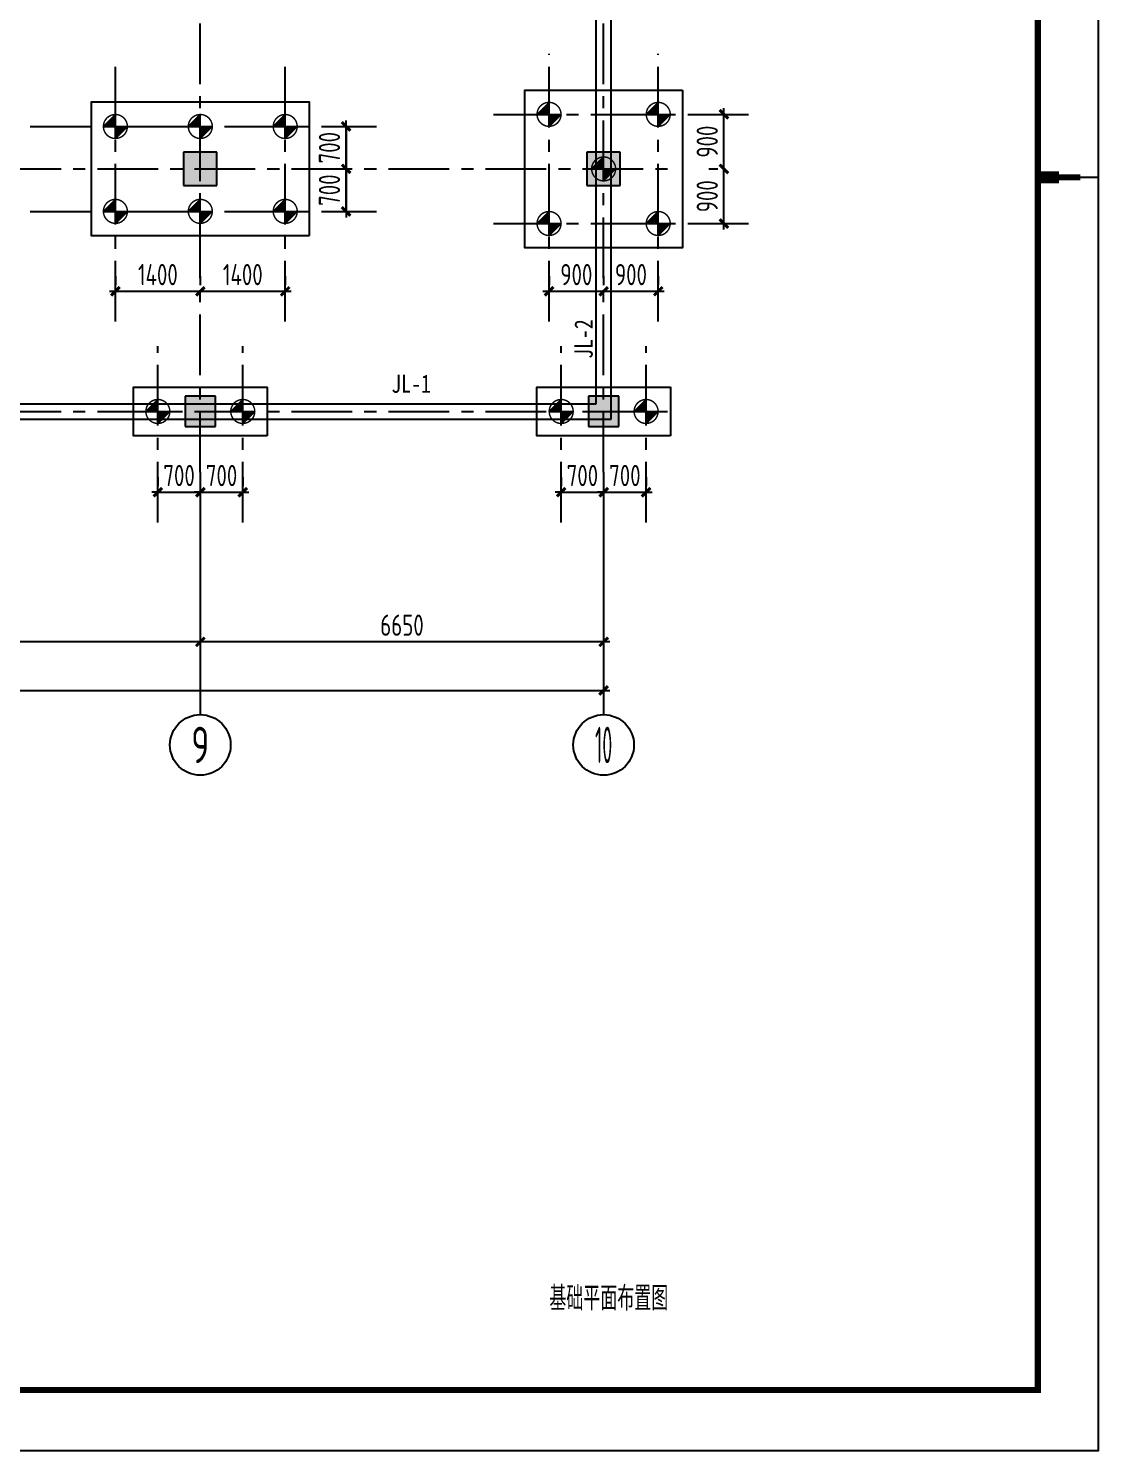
# Model space of a CAD drawing. Extents: x 665703 to 1047784, y -160603 to 92239.
# Drawn here: x 710755 to 728415, y 50222 to 73676 of the extents above; entities that cross this region are included whole.
import ezdxf
from ezdxf.enums import TextEntityAlignment as Align

# ---------------------------------------------------------------- set-up
doc = ezdxf.new("R2010")
doc.units = 0
doc.header["$LTSCALE"] = 800
doc.linetypes.add('CENTER', pattern=[2, 1.25, -0.25, 0.25, -0.25])
doc.layers.get('0').update_dxf_attribs({"linetype": 'CONTINUOUS'})
doc.layers.get('Defpoints').update_dxf_attribs({"linetype": 'CONTINUOUS'})
for name, color, linetype in [('AXIS', 4, 'CENTER'), ('DIM', 2, 'CONTINUOUS'), ('DIM1', 4, 'CONTINUOUS'), ('GPSCOMMON', 7, 'CONTINUOUS'), ('NUM', 7, 'CONTINUOUS'), ('TK', 7, 'CONTINUOUS'), ('ZW', 233, 'CONTINUOUS'), ('柱', 2, 'CONTINUOUS'), ('梁__实线', 4, 'CONTINUOUS')]:
    doc.layers.add(name, color=color, linetype=linetype)
doc.styles.add('title1', font='SIMHEI.TTF', dxfattribs={"width": 0.8})
doc.styles.add('TSSD_Axis', font='tssdeng.shx', dxfattribs={"width": 0.7, "bigfont": 'tssdchn.shx'})
doc.styles.add('TSSD_Dimension', font='Tssdeng.shx', dxfattribs={"width": 0.75, "bigfont": 'hztxt.shx'})
doc.dimstyles.new('TSSD_100_100', dxfattribs={"dimtxt": 350, "dimasz": 100, "dimexe": 100, "dimexo": 250, "dimgap": 100, "dimtad": 1, "dimdec": 0, "dimzin": 0, "dimdsep": 46, "dimtxsty": 'TSSD_Dimension', "dimblk": 'ARCHTICK', "dimcen": 0, "dimdle": 100, "dimclrt": 7, "dimadec": 0, "dimazin": 0, "dimtfac": 1, "dimtdec": 0, "dimtix": 1, "dimtmove": 2, "dimatfit": 3, "dimldrblk": 'ARCHTICK', "dimfxl": 0, "dimtolj": 1, "dimtzin": 0, "dimarcsym": 0})

# ---------------------------------------------------------------- blocks, each defined once
blk = doc.blocks.new('ts_axno')
at = {"color": 0, "linetype": 'ByBlock', "lineweight": -2}
blk.add_circle((0, 0), 0.5, dxfattribs=at)
at = {"color": 0, "linetype": 'ByBlock', "lineweight": -2, "style": 'TSSD_Axis', "width": 0.7}
blk.add_attdef('A', text='', height=0.6, dxfattribs=at).set_placement((0, 0), align=Align.MIDDLE_CENTER)
blk = doc.blocks.new('_ArchTick')
at = {"color": 0, "const_width": 0.5}
blk.add_lwpolyline([(-0.71, -0.71), (0.71, 0.71)], dxfattribs=at)
blk = doc.blocks.new('*D1168')
at = {"layer": 'Defpoints', "color": 0, "transparency": 16777216}
for p in [(713589, 66359), (720239, 66359), (713589, 63559)]:
    blk.add_point(p, dxfattribs=at)
at = {"layer": 'DIM', "color": 0, "lineweight": -2, "transparency": 16777216}
for p, q in [((713589, 66109), (713589, 63459)), ((720239, 66109), (720239, 63459)), ((720339, 63559), (713489, 63559))]:
    blk.add_line(p, q, dxfattribs=at)
at = {"layer": 'DIM', "color": 0, "lineweight": -2, "transparency": 16777216, "xscale": 100, "yscale": 100, "zscale": 100, "rotation": 180}
blk.add_blockref('_ArchTick', (713589, 63559), dxfattribs=at)
at = {"layer": 'DIM', "color": 0, "lineweight": -2, "transparency": 16777216, "xscale": 100, "yscale": 100, "zscale": 100}
blk.add_blockref('_ArchTick', (720239, 63559), dxfattribs=at)
at = {"layer": 'DIM', "color": 7, "transparency": 16777216, "insert": (716914, 63834), "char_height": 350, "attachment_point": 5, "style": 'TSSD_Dimension'}
blk.add_mtext('\\A1;6650', dxfattribs=at)
blk = doc.blocks.new('*D1183')
at = {"layer": 'Defpoints', "color": 0, "transparency": 16777216}
for p in [(706939, 66359), (713589, 66359), (706939, 63559)]:
    blk.add_point(p, dxfattribs=at)
at = {"layer": 'DIM', "color": 0, "lineweight": -2, "transparency": 16777216}
for p, q in [((706939, 66109), (706939, 63459)), ((713589, 66109), (713589, 63459)), ((713689, 63559), (706839, 63559))]:
    blk.add_line(p, q, dxfattribs=at)
at = {"layer": 'DIM', "color": 0, "lineweight": -2, "transparency": 16777216, "xscale": 100, "yscale": 100, "zscale": 100, "rotation": 180}
blk.add_blockref('_ArchTick', (706939, 63559), dxfattribs=at)
at = {"layer": 'DIM', "color": 0, "lineweight": -2, "transparency": 16777216, "xscale": 100, "yscale": 100, "zscale": 100}
blk.add_blockref('_ArchTick', (713589, 63559), dxfattribs=at)
at = {"layer": 'DIM', "color": 7, "transparency": 16777216, "insert": (710264, 63834), "char_height": 350, "attachment_point": 5, "style": 'TSSD_Dimension'}
blk.add_mtext('\\A1;6650', dxfattribs=at)
blk = doc.blocks.new('*D1167')
at = {"layer": 'Defpoints', "color": 0, "transparency": 16777216}
for p in [(680239, 66359), (720239, 66359), (720239, 62759)]:
    blk.add_point(p, dxfattribs=at)
at = {"layer": 'DIM', "color": 0, "lineweight": -2, "transparency": 16777216}
for p, q in [((680239, 66109), (680239, 62659)), ((720239, 66109), (720239, 62659)), ((680139, 62759), (720339, 62759))]:
    blk.add_line(p, q, dxfattribs=at)
at = {"layer": 'DIM', "color": 0, "lineweight": -2, "transparency": 16777216, "xscale": 100, "yscale": 100, "zscale": 100, "rotation": 180}
blk.add_blockref('_ArchTick', (680239, 62759), dxfattribs=at)
at = {"layer": 'DIM', "color": 0, "lineweight": -2, "transparency": 16777216, "xscale": 100, "yscale": 100, "zscale": 100}
blk.add_blockref('_ArchTick', (720239, 62759), dxfattribs=at)
at = {"layer": 'DIM', "color": 7, "transparency": 16777216, "insert": (700239, 63034), "char_height": 350, "attachment_point": 5, "style": 'TSSD_Dimension'}
blk.add_mtext('\\A1;40000', dxfattribs=at)
blk = doc.blocks.new('ZW-1')
at = {"layer": 'ZW', "color": 60}
for p, q in [((-247, 0), (0, 247)), ((-247, 0), (247, 0)), ((0, -247), (0, 247)), ((247, 0), (0, -247))]:
    blk.add_line(p, q, dxfattribs=at)
at = {"layer": 'ZW', "color": 60, "const_width": 30}
blk.add_lwpolyline([(-247, 0, -1), (247, 0, -1)], format="xyb", close=True, dxfattribs=at)
at = {"layer": 'ZW', "color": 60}
for points in [[(-247, 0), (0, 247), (0, 0)], [(0, 0), (247, 0), (0, -247)]]:
    blk.add_solid(points, dxfattribs=at)
blk = doc.blocks.new('*D1223')
at = {"layer": 'Defpoints', "color": 0, "transparency": 16777216}
for p in [(712889, 66027), (713589, 66027), (713589, 66027)]:
    blk.add_point(p, dxfattribs=at)
at = {"layer": 'DIM', "color": 0, "lineweight": -2, "transparency": 16777216}
for p, q in [((712889, 66277), (712889, 66127)), ((713589, 66277), (713589, 66127)), ((712889, 66027), (712789, 66027)), ((712889, 66027), (713589, 66027)), ((713589, 66027), (713689, 66027))]:
    blk.add_line(p, q, dxfattribs=at)
at = {"layer": 'DIM', "color": 0, "lineweight": -2, "transparency": 16777216, "xscale": 100, "yscale": 100, "zscale": 100}
blk.add_blockref('_ArchTick', (712889, 66027), dxfattribs=at)
at = {"layer": 'DIM', "color": 0, "lineweight": -2, "transparency": 16777216, "xscale": 100, "yscale": 100, "zscale": 100, "rotation": 180}
blk.add_blockref('_ArchTick', (713589, 66027), dxfattribs=at)
at = {"layer": 'DIM', "color": 7, "transparency": 16777216, "insert": (713239, 66302), "char_height": 350, "attachment_point": 5, "style": 'TSSD_Dimension'}
blk.add_mtext('\\A1;700', dxfattribs=at)
blk = doc.blocks.new('*D1222')
at = {"layer": 'Defpoints', "color": 0, "transparency": 16777216}
for p in [(713589, 66027), (714289, 66027), (714289, 66027)]:
    blk.add_point(p, dxfattribs=at)
at = {"layer": 'DIM', "color": 0, "lineweight": -2, "transparency": 16777216}
for p, q in [((713589, 66277), (713589, 66127)), ((714289, 66277), (714289, 66127)), ((713589, 66027), (713489, 66027)), ((713589, 66027), (714289, 66027)), ((714289, 66027), (714389, 66027))]:
    blk.add_line(p, q, dxfattribs=at)
at = {"layer": 'DIM', "color": 0, "lineweight": -2, "transparency": 16777216, "xscale": 100, "yscale": 100, "zscale": 100}
blk.add_blockref('_ArchTick', (713589, 66027), dxfattribs=at)
at = {"layer": 'DIM', "color": 0, "lineweight": -2, "transparency": 16777216, "xscale": 100, "yscale": 100, "zscale": 100, "rotation": 180}
blk.add_blockref('_ArchTick', (714289, 66027), dxfattribs=at)
at = {"layer": 'DIM', "color": 7, "transparency": 16777216, "insert": (713939, 66302), "char_height": 350, "attachment_point": 5, "style": 'TSSD_Dimension'}
blk.add_mtext('\\A1;700', dxfattribs=at)
blk = doc.blocks.new('*D1166')
at = {"layer": 'Defpoints', "color": 0, "transparency": 16777216}
for p in [(719539, 66027), (720239, 66027), (720239, 66027)]:
    blk.add_point(p, dxfattribs=at)
at = {"layer": 'DIM', "color": 0, "lineweight": -2, "transparency": 16777216}
for p, q in [((719539, 66277), (719539, 66127)), ((720239, 66277), (720239, 66127)), ((719539, 66027), (719439, 66027)), ((719539, 66027), (720239, 66027)), ((720239, 66027), (720339, 66027))]:
    blk.add_line(p, q, dxfattribs=at)
at = {"layer": 'DIM', "color": 0, "lineweight": -2, "transparency": 16777216, "xscale": 100, "yscale": 100, "zscale": 100}
blk.add_blockref('_ArchTick', (719539, 66027), dxfattribs=at)
at = {"layer": 'DIM', "color": 0, "lineweight": -2, "transparency": 16777216, "xscale": 100, "yscale": 100, "zscale": 100, "rotation": 180}
blk.add_blockref('_ArchTick', (720239, 66027), dxfattribs=at)
at = {"layer": 'DIM', "color": 7, "transparency": 16777216, "insert": (719889, 66302), "char_height": 350, "attachment_point": 5, "style": 'TSSD_Dimension'}
blk.add_mtext('\\A1;700', dxfattribs=at)
blk = doc.blocks.new('*D1275')
at = {"layer": 'Defpoints', "color": 0, "transparency": 16777216}
for p in [(720239, 66027), (720939, 66027), (720939, 66027)]:
    blk.add_point(p, dxfattribs=at)
at = {"layer": 'DIM', "color": 0, "lineweight": -2, "transparency": 16777216}
for p, q in [((720239, 66277), (720239, 66127)), ((720939, 66277), (720939, 66127)), ((720239, 66027), (720139, 66027)), ((720239, 66027), (720939, 66027)), ((720939, 66027), (721039, 66027))]:
    blk.add_line(p, q, dxfattribs=at)
at = {"layer": 'DIM', "color": 0, "lineweight": -2, "transparency": 16777216, "xscale": 100, "yscale": 100, "zscale": 100}
blk.add_blockref('_ArchTick', (720239, 66027), dxfattribs=at)
at = {"layer": 'DIM', "color": 0, "lineweight": -2, "transparency": 16777216, "xscale": 100, "yscale": 100, "zscale": 100, "rotation": 180}
blk.add_blockref('_ArchTick', (720939, 66027), dxfattribs=at)
at = {"layer": 'DIM', "color": 7, "transparency": 16777216, "insert": (720589, 66302), "char_height": 350, "attachment_point": 5, "style": 'TSSD_Dimension'}
blk.add_mtext('\\A1;700', dxfattribs=at)
blk = doc.blocks.new('*D1221')
at = {"layer": 'Defpoints', "color": 0, "transparency": 16777216}
for p in [(715993, 71359), (715993, 71359), (715993, 70659)]:
    blk.add_point(p, dxfattribs=at)
at = {"layer": 'DIM', "color": 0, "lineweight": -2, "transparency": 16777216}
for p, q in [((715743, 71359), (715893, 71359)), ((715993, 71359), (715993, 71459)), ((715993, 70659), (715993, 71359)), ((715743, 70659), (715893, 70659)), ((715993, 70659), (715993, 70559))]:
    blk.add_line(p, q, dxfattribs=at)
at = {"layer": 'DIM', "color": 0, "lineweight": -2, "transparency": 16777216, "xscale": 100, "yscale": 100, "zscale": 100}
for p, rotation in [((715993, 71359), 270), ((715993, 70659), 90)]:
    blk.add_blockref('_ArchTick', p, dxfattribs=dict(at, rotation=rotation))
at = {"layer": 'DIM', "color": 7, "transparency": 16777216, "insert": (715718, 71009), "char_height": 350, "attachment_point": 5, "rotation": 90, "style": 'TSSD_Dimension'}
blk.add_mtext('\\A1;700', dxfattribs=at)
blk = doc.blocks.new('*D1220')
at = {"layer": 'Defpoints', "color": 0, "transparency": 16777216}
for p in [(715993, 72059), (715993, 72059), (715993, 71359)]:
    blk.add_point(p, dxfattribs=at)
at = {"layer": 'DIM', "color": 0, "lineweight": -2, "transparency": 16777216}
for p, q in [((715743, 72059), (715893, 72059)), ((715993, 72059), (715993, 72159)), ((715993, 71359), (715993, 72059)), ((715743, 71359), (715893, 71359)), ((715993, 71359), (715993, 71259))]:
    blk.add_line(p, q, dxfattribs=at)
at = {"layer": 'DIM', "color": 0, "lineweight": -2, "transparency": 16777216, "xscale": 100, "yscale": 100, "zscale": 100}
for p, rotation in [((715993, 72059), 270), ((715993, 71359), 90)]:
    blk.add_blockref('_ArchTick', p, dxfattribs=dict(at, rotation=rotation))
at = {"layer": 'DIM', "color": 7, "transparency": 16777216, "insert": (715718, 71709), "char_height": 350, "attachment_point": 5, "rotation": 90, "style": 'TSSD_Dimension'}
blk.add_mtext('\\A1;700', dxfattribs=at)
blk = doc.blocks.new('*D1219')
at = {"layer": 'Defpoints', "color": 0, "transparency": 16777216}
for p in [(712189, 69341), (713589, 69341), (713589, 69341)]:
    blk.add_point(p, dxfattribs=at)
at = {"layer": 'DIM', "color": 0, "lineweight": -2, "transparency": 16777216}
for p, q in [((712189, 69591), (712189, 69441)), ((713589, 69591), (713589, 69441)), ((712089, 69341), (713689, 69341))]:
    blk.add_line(p, q, dxfattribs=at)
at = {"layer": 'DIM', "color": 0, "lineweight": -2, "transparency": 16777216, "xscale": 100, "yscale": 100, "zscale": 100, "rotation": 180}
blk.add_blockref('_ArchTick', (712189, 69341), dxfattribs=at)
at = {"layer": 'DIM', "color": 0, "lineweight": -2, "transparency": 16777216, "xscale": 100, "yscale": 100, "zscale": 100}
blk.add_blockref('_ArchTick', (713589, 69341), dxfattribs=at)
at = {"layer": 'DIM', "color": 7, "transparency": 16777216, "insert": (712889, 69616), "char_height": 350, "attachment_point": 5, "style": 'TSSD_Dimension'}
blk.add_mtext('\\A1;1400', dxfattribs=at)
blk = doc.blocks.new('*D1218')
at = {"layer": 'Defpoints', "color": 0, "transparency": 16777216}
for p in [(713589, 69341), (714989, 69341), (714989, 69341)]:
    blk.add_point(p, dxfattribs=at)
at = {"layer": 'DIM', "color": 0, "lineweight": -2, "transparency": 16777216}
for p, q in [((713589, 69591), (713589, 69441)), ((714989, 69591), (714989, 69441)), ((713489, 69341), (715089, 69341))]:
    blk.add_line(p, q, dxfattribs=at)
at = {"layer": 'DIM', "color": 0, "lineweight": -2, "transparency": 16777216, "xscale": 100, "yscale": 100, "zscale": 100, "rotation": 180}
blk.add_blockref('_ArchTick', (713589, 69341), dxfattribs=at)
at = {"layer": 'DIM', "color": 0, "lineweight": -2, "transparency": 16777216, "xscale": 100, "yscale": 100, "zscale": 100}
blk.add_blockref('_ArchTick', (714989, 69341), dxfattribs=at)
at = {"layer": 'DIM', "color": 7, "transparency": 16777216, "insert": (714289, 69616), "char_height": 350, "attachment_point": 5, "style": 'TSSD_Dimension'}
blk.add_mtext('\\A1;1400', dxfattribs=at)
blk = doc.blocks.new('*D1165')
at = {"layer": 'Defpoints', "color": 0, "transparency": 16777216}
for p in [(719339, 69341), (720239, 69341), (720239, 69341)]:
    blk.add_point(p, dxfattribs=at)
at = {"layer": 'DIM', "color": 0, "lineweight": -2, "transparency": 16777216}
for p, q in [((719339, 69591), (719339, 69441)), ((720239, 69591), (720239, 69441)), ((719239, 69341), (720339, 69341))]:
    blk.add_line(p, q, dxfattribs=at)
at = {"layer": 'DIM', "color": 0, "lineweight": -2, "transparency": 16777216, "xscale": 100, "yscale": 100, "zscale": 100, "rotation": 180}
blk.add_blockref('_ArchTick', (719339, 69341), dxfattribs=at)
at = {"layer": 'DIM', "color": 0, "lineweight": -2, "transparency": 16777216, "xscale": 100, "yscale": 100, "zscale": 100}
blk.add_blockref('_ArchTick', (720239, 69341), dxfattribs=at)
at = {"layer": 'DIM', "color": 7, "transparency": 16777216, "insert": (719789, 69616), "char_height": 350, "attachment_point": 5, "style": 'TSSD_Dimension'}
blk.add_mtext('\\A1;900', dxfattribs=at)
blk = doc.blocks.new('*D1274')
at = {"layer": 'Defpoints', "color": 0, "transparency": 16777216}
for p in [(722222, 71359), (722222, 71359), (722222, 70459)]:
    blk.add_point(p, dxfattribs=at)
at = {"layer": 'DIM', "color": 0, "lineweight": -2, "transparency": 16777216}
for p, q in [((721972, 71359), (722122, 71359)), ((722222, 70359), (722222, 71459)), ((721972, 70459), (722122, 70459))]:
    blk.add_line(p, q, dxfattribs=at)
at = {"layer": 'DIM', "color": 0, "lineweight": -2, "transparency": 16777216, "xscale": 100, "yscale": 100, "zscale": 100}
for p, rotation in [((722222, 71359), 90), ((722222, 70459), 270)]:
    blk.add_blockref('_ArchTick', p, dxfattribs=dict(at, rotation=rotation))
at = {"layer": 'DIM', "color": 7, "transparency": 16777216, "insert": (721947, 70909), "char_height": 350, "attachment_point": 5, "rotation": 90, "style": 'TSSD_Dimension'}
blk.add_mtext('\\A1;900', dxfattribs=at)
blk = doc.blocks.new('*D1273')
at = {"layer": 'Defpoints', "color": 0, "transparency": 16777216}
for p in [(722222, 72259), (722222, 72259), (722222, 71359)]:
    blk.add_point(p, dxfattribs=at)
at = {"layer": 'DIM', "color": 0, "lineweight": -2, "transparency": 16777216}
for p, q in [((721972, 72259), (722122, 72259)), ((722222, 71259), (722222, 72359)), ((721972, 71359), (722122, 71359))]:
    blk.add_line(p, q, dxfattribs=at)
at = {"layer": 'DIM', "color": 0, "lineweight": -2, "transparency": 16777216, "xscale": 100, "yscale": 100, "zscale": 100}
for p, rotation in [((722222, 72259), 90), ((722222, 71359), 270)]:
    blk.add_blockref('_ArchTick', p, dxfattribs=dict(at, rotation=rotation))
at = {"layer": 'DIM', "color": 7, "transparency": 16777216, "insert": (721947, 71809), "char_height": 350, "attachment_point": 5, "rotation": 90, "style": 'TSSD_Dimension'}
blk.add_mtext('\\A1;900', dxfattribs=at)
blk = doc.blocks.new('*D1272')
at = {"layer": 'Defpoints', "color": 0, "transparency": 16777216}
for p in [(720239, 69341), (721139, 69341), (721139, 69341)]:
    blk.add_point(p, dxfattribs=at)
at = {"layer": 'DIM', "color": 0, "lineweight": -2, "transparency": 16777216}
for p, q in [((720239, 69591), (720239, 69441)), ((721139, 69591), (721139, 69441)), ((720139, 69341), (721239, 69341))]:
    blk.add_line(p, q, dxfattribs=at)
at = {"layer": 'DIM', "color": 0, "lineweight": -2, "transparency": 16777216, "xscale": 100, "yscale": 100, "zscale": 100, "rotation": 180}
blk.add_blockref('_ArchTick', (720239, 69341), dxfattribs=at)
at = {"layer": 'DIM', "color": 0, "lineweight": -2, "transparency": 16777216, "xscale": 100, "yscale": 100, "zscale": 100}
blk.add_blockref('_ArchTick', (721139, 69341), dxfattribs=at)
at = {"layer": 'DIM', "color": 7, "transparency": 16777216, "insert": (720689, 69616), "char_height": 350, "attachment_point": 5, "style": 'TSSD_Dimension'}
blk.add_mtext('\\A1;900', dxfattribs=at)
blk = doc.blocks.new('TK2')
at = {"layer": 'TK', "color": 2}
blk.add_lwpolyline([(59400, 42000), (0, 42000), (0, 0), (59400, 0)], close=True, dxfattribs=at)
at = {"layer": 'TK', "color": 2, "const_width": 100}
blk.add_lwpolyline([(2500, 41000), (58400, 41000), (58400, 1000), (2500, 1000)], close=True, dxfattribs=at)
at = {"layer": 'TK', "color": 2}
for points, const_width in [([(58400, 21000), (58750, 21000)], 200), ([(58400, 21000), (59100, 21000)], 100), ([(59400, 21000), (58400, 21000)], 35)]:
    blk.add_lwpolyline(points, dxfattribs=dict(at, const_width=const_width))

msp = doc.modelspace()

# ---------------------------------------------------------------- linework, layer by layer
at = {"layer": 'AXIS'}
for p, q in [((713588.8, 66358.9), (713588.8, 88845.1)), ((720238.8, 66358.9), (720238.8, 88845.1)), ((712188.8, 68841.5), (712188.8, 73231.2)), ((714988.8, 68841.5), (714988.8, 73231.2)), ((719338.8, 68841.5), (719338.8, 73255.5)), ((721138.8, 68841.5), (721138.8, 73255.5)), ((721538.8, 72658.4), (721538.3, 72658.9)), ((711788.8, 72458.4), (711789.3, 72458.9)), ((715388.3, 72458.9), (715388.8, 72458.4)), ((718425.3, 72258.9), (722721.7, 72258.9)), ((710785.5, 72058.9), (716492.8, 72058.9)), ((678292.8, 71358.9), (721338.8, 71358.9)), ((710785.5, 70658.9), (716492.8, 70658.9)), ((718425.3, 70458.9), (722721.7, 70458.9)), ((715388.8, 70259.4), (715388.3, 70258.9)), ((712888.8, 65526.8), (712888.8, 68437.6)), ((714288.8, 65526.8), (714288.8, 68437.6)), ((719538.8, 65526.8), (719538.8, 68437.6)), ((720938.8, 65526.8), (720938.8, 68437.6)), ((712488.8, 67758.4), (712489.3, 67758.9)), ((719138.8, 67758.4), (719139.3, 67758.9)), ((678292.8, 67358.9), (721338.8, 67358.9)), ((712489.3, 66958.9), (712488.8, 66959.4)), ((713889.3, 66958.9), (713888.8, 66959.4)), ((714688.8, 66959.4), (714688.3, 66958.9)), ((719139.3, 66958.9), (719138.8, 66959.4)), ((720539.3, 66958.9), (720538.8, 66959.4)), ((721338.8, 66959.4), (721338.3, 66958.9))]:
    msp.add_line(p, q, dxfattribs=at)
at = {"layer": 'GPSCOMMON'}
for p, q in [((722221.7, 70458.9), (722221.7, 72258.9)), ((715992.8, 72058.9), (715992.8, 70658.9)), ((712188.8, 69341.5), (714988.8, 69341.5)), ((719338.8, 69341.5), (721138.8, 69341.5)), ((712888.8, 66026.8), (714288.8, 66026.8)), ((719538.8, 66026.8), (720938.8, 66026.8))]:
    msp.add_line(p, q, dxfattribs=at)
at = {"layer": 'NUM'}
for p, q in [((713588.8, 66358.9), (713588.8, 62358.9)), ((720238.8, 66358.9), (720238.8, 62358.9))]:
    msp.add_line(p, q, dxfattribs=at)
at = {"layer": 'ZW', "linetype": 'Continuous'}
for points in [[(721538.8, 72658.4), (721538.8, 70059.4), (721538.3, 70058.9), (718939.3, 70058.9), (718938.8, 70059.4), (718938.8, 72658.4), (718939.3, 72658.9), (721538.3, 72658.9)], [(715388.8, 70259.4), (715388.8, 72458.4), (715388.3, 72458.9), (711789.3, 72458.9), (711788.8, 72458.4), (711788.8, 70259.4), (711789.3, 70258.9), (715388.3, 70258.9)], [(714688.3, 66958.9), (712489.3, 66958.9), (712488.8, 66959.4), (712488.8, 67758.4), (712489.3, 67758.9), (714688.3, 67758.9), (714688.8, 67758.4), (714688.8, 66959.4)], [(721338.3, 66958.9), (719139.3, 66958.9), (719138.8, 66959.4), (719138.8, 67758.4), (719139.3, 67758.9), (721338.3, 67758.9), (721338.8, 67758.4), (721338.8, 66959.4)]]:
    msp.add_lwpolyline(points, dxfattribs=at)
at = {"layer": '柱'}
for p, q in [((713313.8, 71633.9), (713313.8, 71083.9)), ((713863.8, 71633.9), (713313.8, 71633.9)), ((713863.8, 71083.9), (713863.8, 71633.9)), ((719963.8, 71633.9), (719963.8, 71083.9)), ((720513.8, 71633.9), (719963.8, 71633.9)), ((720513.8, 71083.9), (720513.8, 71633.9)), ((713313.8, 71083.9), (713863.8, 71083.9)), ((719963.8, 71083.9), (720513.8, 71083.9)), ((713338.8, 67608.9), (713338.8, 67108.9)), ((713838.8, 67608.9), (713338.8, 67608.9)), ((713838.8, 67108.9), (713838.8, 67608.9)), ((719988.8, 67608.9), (719988.8, 67108.9)), ((720488.8, 67608.9), (719988.8, 67608.9)), ((720488.8, 67108.9), (720488.8, 67608.9)), ((713338.8, 67108.9), (713838.8, 67108.9)), ((719988.8, 67108.9), (720488.8, 67108.9))]:
    msp.add_line(p, q, dxfattribs=at)
for points in [[(713313.8, 71633.9), (713863.8, 71633.9), (713313.8, 71083.9), (713863.8, 71083.9)], [(719963.8, 71633.9), (720513.8, 71633.9), (719963.8, 71083.9), (720513.8, 71083.9)], [(713338.8, 67608.9), (713838.8, 67608.9), (713338.8, 67108.9), (713838.8, 67108.9)], [(719988.8, 67608.9), (720488.8, 67608.9), (719988.8, 67108.9), (720488.8, 67108.9)]]:
    msp.add_solid(points, dxfattribs=at)
at = {"layer": '梁__实线', "color": 6}
for p, q in [((720363.8, 67233.9), (720363.8, 86483.9)), ((720113.8, 67483.9), (720113.8, 86233.9)), ((693763.8, 67483.9), (720113.8, 67483.9)), ((693513.8, 67233.9), (720363.8, 67233.9))]:
    msp.add_line(p, q, dxfattribs=at)

# ---------------------------------------------------------------- block references
at = {"layer": 'DIM'}
msp.add_blockref('TK2', (668997.7, 50221.9), dxfattribs=at)
at = {"layer": 'GPSCOMMON', "xscale": 0.8, "yscale": 0.8, "zscale": 0.8}
for p in [(712188.8, 72058.9), (713588.8, 72058.9), (714988.8, 72058.9), (719338.8, 72258.9), (721138.8, 72258.9), (720238.8, 71358.9), (712188.8, 70658.9), (713588.8, 70658.9), (714988.8, 70658.9), (719338.8, 70458.9), (721138.8, 70458.9), (712888.8, 67358.9), (714288.8, 67358.9), (719538.8, 67358.9), (720938.8, 67358.9)]:
    msp.add_blockref('ZW-1', p, dxfattribs=at)
at = {"layer": 'NUM'}
ref = msp.add_blockref('ts_axno', (713588.8, 61858.9), dxfattribs=dict(at, xscale=1000, yscale=1000, zscale=1000))
ref.add_attrib('9', '9', dxfattribs={"height": 600, "style": 'TSSD_Axis', "width": 0.7}).set_placement((713588.8, 61858.9), align=Align.MIDDLE_CENTER)
ref = msp.add_blockref('ts_axno', (720238.8, 61858.9), dxfattribs=dict(at, xscale=1000, yscale=1000, zscale=1000))
ref.add_attrib('10', '10', dxfattribs={"height": 600, "style": 'TSSD_Axis', "width": 0.42}).set_placement((720238.8, 61858.9), align=Align.MIDDLE_CENTER)

# ---------------------------------------------------------------- texts
at = {"layer": 'DIM', "style": 'TSSD_Dimension', "width": 0.7}
msp.add_text('基础平面布置图', height=400, dxfattribs=at).set_placement((719343.9, 52531.8))
at = {"layer": 'DIM1', "color": 3, "style": 'title1', "width": 0.8}
msp.add_text('JL-2', height=300, rotation=90, dxfattribs=at).set_placement((720057.8, 68227.1))
msp.add_text('JL-1', height=300, dxfattribs=at).set_placement((716737.8, 67667.2))

# ---------------------------------------------------------------- dimensions: what is measured, and where the dimension line sits
at = {"layer": 'DIM'}
for base, p1, p2, angle, picture, middle in [((722221.7, 72258.9), (722221.7, 71358.9), (722221.7, 72258.9), 90, '*D1273', (721946.7, 71808.9)), ((715992.8, 72058.9), (715992.8, 71358.9), (715992.8, 72058.9), 90, '*D1220', (715717.8, 71708.9)), ((715992.8, 71358.9), (715992.8, 70658.9), (715992.8, 71358.9), 90, '*D1221', (715717.8, 71008.9)), ((722221.7, 71358.9), (722221.7, 70458.9), (722221.7, 71358.9), 90, '*D1274', (721946.7, 70908.9)), ((720238.8, 62758.9), (680238.8, 66358.9), (720238.8, 66358.9), 180, '*D1167', (700238.8, 63033.9)), ((706938.8, 63558.9), (713588.8, 66358.9), (706938.8, 66358.9), 180, '*D1183', (710263.8, 63833.9)), ((713588.8, 63558.9), (720238.8, 66358.9), (713588.8, 66358.9), 180, '*D1168', (716913.8, 63833.9))]:
    dim = msp.add_linear_dim(base=base, p1=p1, p2=p2, angle=angle, dimstyle='TSSD_100_100', dxfattribs=at)
    dim.commit()
    dim.dimension.update_dxf_attribs({"geometry": picture, "text_midpoint": middle})
for base, p1, p2, picture, middle in [((713588.8, 69341.5), (712188.8, 69341.5), (713588.8, 69341.5), '*D1219', (712888.8, 69616.5)), ((714988.8, 69341.5), (713588.8, 69341.5), (714988.8, 69341.5), '*D1218', (714288.8, 69616.5)), ((720238.8, 69341.5), (719338.8, 69341.5), (720238.8, 69341.5), '*D1165', (719788.8, 69616.5)), ((721138.8, 69341.5), (720238.8, 69341.5), (721138.8, 69341.5), '*D1272', (720688.8, 69616.5)), ((713588.8, 66026.8), (712888.8, 66026.8), (713588.8, 66026.8), '*D1223', (713238.8, 66301.8)), ((714288.8, 66026.8), (713588.8, 66026.8), (714288.8, 66026.8), '*D1222', (713938.8, 66301.8)), ((720238.8, 66026.8), (719538.8, 66026.8), (720238.8, 66026.8), '*D1166', (719888.8, 66301.8)), ((720938.8, 66026.8), (720238.8, 66026.8), (720938.8, 66026.8), '*D1275', (720588.8, 66301.8))]:
    dim = msp.add_linear_dim(base=base, p1=p1, p2=p2, dimstyle='TSSD_100_100', dxfattribs=at)
    dim.commit()
    dim.dimension.update_dxf_attribs({"geometry": picture, "text_midpoint": middle})

doc.saveas('drawing.dxf')
